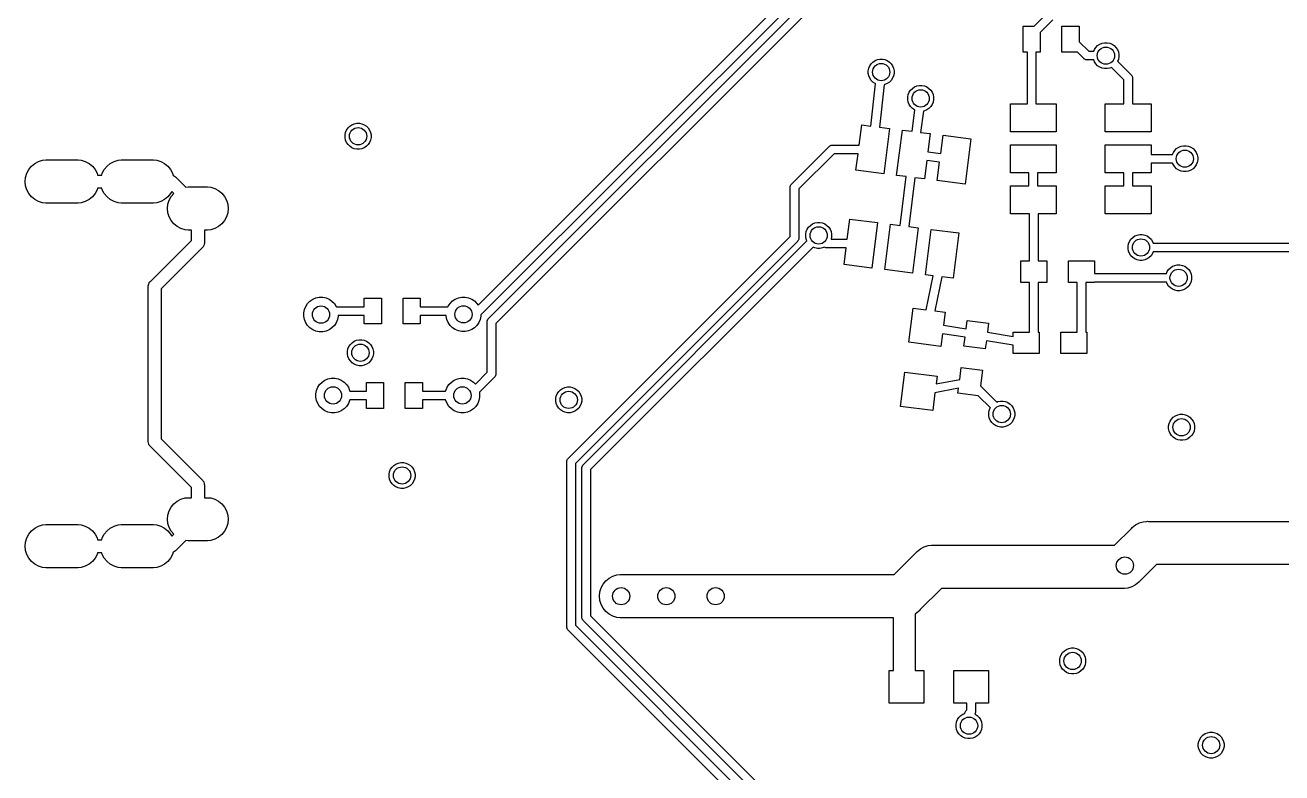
# Model space of a CAD drawing. Extents: x 71 to 174, y -171 to -82.
# Drawn here: x 76.45 to 105.57, y -136.5 to -119.17 of the extents above; entities that cross this region are included whole.
import ezdxf

# ---------------------------------------------------------------- set-up
doc = ezdxf.new("R2010")
doc.units = 0
doc.header["$MEASUREMENT"] = 0
doc.layers.add('BLACK', color=7, linetype='CONTINUOUS')

msp = doc.modelspace()

# ---------------------------------------------------------------- linework, layer by layer
at = {"layer": 'BLACK', "linetype": 'CONTINUOUS'}
for p, q in [((86.9507, -125.664), (108.46, -104.155)), ((108.575, -104.323), (87.0101, -125.888)), ((87.1929, -125.971), (108.658, -104.505)), ((108.774, -104.673), (87.3601, -126.086)), ((99.8331, -119.199), (100.15, -118.882)), ((100.266, -119.049), (99.9745, -119.341)), ((99.5745, -119.799), (99.5745, -119.199)), ((99.5745, -119.199), (99.8331, -119.199)), ((99.9745, -119.341), (99.9745, -119.799)), ((100.474, -119.799), (100.474, -119.199)), ((100.474, -119.199), (100.874, -119.199)), ((100.874, -119.199), (100.874, -119.558)), ((100.874, -119.558), (101.097, -119.78)), ((101.261, -119.689), (101.303, -119.647)), ((101.303, -119.647), (101.352, -119.614)), ((101.352, -119.614), (101.407, -119.592)), ((101.407, -119.592), (101.465, -119.58)), ((101.465, -119.58), (101.524, -119.58)), ((101.524, -119.58), (101.582, -119.592)), ((101.582, -119.592), (101.637, -119.614)), ((101.637, -119.614), (101.686, -119.647)), ((101.686, -119.647), (101.728, -119.689)), ((96.2, -119.973), (96.2579, -119.961)), ((96.2579, -119.961), (96.317, -119.961)), ((96.317, -119.961), (96.375, -119.973)), ((99.6745, -119.799), (99.5745, -119.799)), ((99.6745, -120.993), (99.6745, -119.799)), ((99.9745, -119.799), (99.8745, -119.799)), ((99.8745, -119.799), (99.8745, -120.993)), ((100.833, -119.799), (100.474, -119.799)), ((100.981, -119.948), (100.833, -119.799)), ((100.984, -119.951), (100.981, -119.948)), ((101, -119.964), (100.984, -119.951)), ((101.097, -119.78), (101.211, -119.78)), ((101.211, -119.78), (101.229, -119.738)), ((101.229, -119.738), (101.261, -119.689)), ((101.728, -119.689), (101.76, -119.738)), ((101.76, -119.738), (101.783, -119.793)), ((101.783, -119.793), (101.794, -119.851)), ((101.794, -119.91), (101.783, -119.968)), ((101.794, -119.851), (101.794, -119.91)), ((95.9875, -120.232), (95.999, -120.174)), ((95.9875, -120.291), (95.9875, -120.232)), ((95.999, -120.174), (96.0216, -120.119)), ((96.0216, -120.119), (96.0545, -120.07)), ((96.0545, -120.07), (96.0962, -120.028)), ((96.0962, -120.028), (96.1454, -119.995)), ((96.1454, -119.995), (96.2, -119.973)), ((96.375, -119.973), (96.4296, -119.995)), ((96.4296, -119.995), (96.4787, -120.028)), ((96.4787, -120.028), (96.5205, -120.07)), ((96.5205, -120.07), (96.5533, -120.119)), ((96.5533, -120.119), (96.576, -120.174)), ((96.576, -120.174), (96.5875, -120.232)), ((96.5875, -120.232), (96.5875, -120.291)), ((101.017, -119.973), (101, -119.964)), ((101.027, -119.976), (101.017, -119.973)), ((101.036, -119.979), (101.027, -119.976)), ((101.04, -119.979), (101.036, -119.979)), ((101.051, -119.98), (101.04, -119.979)), ((101.055, -119.981), (101.051, -119.98)), ((101.051, -119.98), (101.051, -119.98)), ((101.06, -119.98), (101.055, -119.981)), ((101.211, -119.98), (101.06, -119.98)), ((101.229, -120.022), (101.211, -119.98)), ((101.261, -120.072), (101.229, -120.022)), ((101.303, -120.113), (101.261, -120.072)), ((101.352, -120.146), (101.303, -120.113)), ((101.407, -120.169), (101.352, -120.146)), ((101.465, -120.18), (101.407, -120.169)), ((101.524, -120.18), (101.465, -120.18)), ((101.582, -120.169), (101.524, -120.18)), ((101.624, -120.151), (101.582, -120.169)), ((101.91, -120.438), (101.624, -120.151)), ((101.783, -119.968), (101.766, -120.01)), ((101.766, -120.01), (102.078, -120.322)), ((95.999, -120.349), (95.9875, -120.291)), ((96.0216, -120.403), (95.999, -120.349)), ((96.0545, -120.453), (96.0216, -120.403)), ((96.0506, -121.512), (96.1574, -120.532)), ((96.0962, -120.494), (96.0545, -120.453)), ((96.1454, -120.527), (96.0962, -120.494)), ((96.1574, -120.532), (96.1454, -120.527)), ((96.4296, -120.527), (96.375, -120.55)), ((96.4787, -120.494), (96.4296, -120.527)), ((96.5205, -120.453), (96.4787, -120.494)), ((96.5533, -120.403), (96.5205, -120.453)), ((96.576, -120.349), (96.5533, -120.403)), ((96.5875, -120.291), (96.576, -120.349)), ((101.91, -120.993), (101.91, -120.438)), ((102.078, -120.322), (102.081, -120.325)), ((102.081, -120.325), (102.094, -120.34)), ((102.094, -120.34), (102.103, -120.358)), ((102.103, -120.358), (102.105, -120.363)), ((102.105, -120.363), (102.109, -120.376)), ((102.109, -120.376), (102.109, -120.376)), ((102.109, -120.376), (102.11, -120.391)), ((102.11, -120.391), (102.11, -120.391)), ((102.11, -120.391), (102.111, -120.396)), ((102.111, -120.396), (102.11, -120.401)), ((102.11, -120.401), (102.11, -120.993)), ((96.3562, -120.553), (96.249, -121.537)), ((96.375, -120.55), (96.3562, -120.553)), ((96.9019, -120.841), (96.9134, -120.783)), ((96.9134, -120.783), (96.936, -120.729)), ((96.936, -120.729), (96.9689, -120.68)), ((96.9689, -120.68), (97.0106, -120.638)), ((97.0106, -120.638), (97.0598, -120.605)), ((97.0598, -120.605), (97.1144, -120.582)), ((97.1144, -120.582), (97.1723, -120.571)), ((97.1723, -120.571), (97.2314, -120.571)), ((97.2314, -120.571), (97.2894, -120.582)), ((97.2894, -120.582), (97.344, -120.605)), ((97.344, -120.605), (97.3931, -120.638)), ((97.3931, -120.638), (97.4349, -120.68)), ((97.4349, -120.68), (97.4677, -120.729)), ((97.4677, -120.729), (97.4904, -120.783)), ((97.4904, -120.783), (97.5019, -120.841)), ((96.9019, -120.9), (96.9019, -120.841)), ((96.9134, -120.958), (96.9019, -120.9)), ((96.936, -121.013), (96.9134, -120.958)), ((96.9689, -121.062), (96.936, -121.013)), ((97.0106, -121.104), (96.9689, -121.062)), ((97.0598, -121.137), (97.0106, -121.104)), ((97.3931, -121.104), (97.344, -121.137)), ((97.4349, -121.062), (97.3931, -121.104)), ((97.4677, -121.013), (97.4349, -121.062)), ((97.4904, -120.958), (97.4677, -121.013)), ((97.5019, -120.9), (97.4904, -120.958)), ((97.5019, -120.841), (97.5019, -120.9)), ((99.2803, -121.643), (99.2803, -120.993)), ((99.2803, -120.993), (99.6745, -120.993)), ((99.8745, -120.993), (100.34, -120.993)), ((100.34, -120.993), (100.34, -121.643)), ((101.48, -121.643), (101.48, -120.993)), ((101.48, -120.993), (101.91, -120.993)), ((102.11, -120.993), (102.54, -120.993)), ((102.54, -120.993), (102.54, -121.643)), ((97.0032, -121.632), (97.0665, -121.14)), ((97.0665, -121.14), (97.0598, -121.137)), ((97.265, -121.164), (97.2016, -121.658)), ((97.2894, -121.159), (97.265, -121.164)), ((97.344, -121.137), (97.2894, -121.159)), ((83.8681, -121.718), (83.8796, -121.66)), ((83.8796, -121.66), (83.9022, -121.605)), ((83.9022, -121.605), (83.9351, -121.556)), ((83.9351, -121.556), (83.9768, -121.514)), ((83.9768, -121.514), (84.026, -121.481)), ((84.026, -121.481), (84.0806, -121.459)), ((84.0806, -121.459), (84.1385, -121.447)), ((84.1385, -121.447), (84.1976, -121.447)), ((84.1976, -121.447), (84.2556, -121.459)), ((84.2556, -121.459), (84.3102, -121.481)), ((84.3102, -121.481), (84.3593, -121.514)), ((84.3593, -121.514), (84.4011, -121.556)), ((84.4011, -121.556), (84.4339, -121.605)), ((84.4339, -121.605), (84.4566, -121.66)), ((84.4566, -121.66), (84.4681, -121.718)), ((95.7774, -121.952), (95.8363, -121.485)), ((95.8363, -121.485), (96.0506, -121.512)), ((96.249, -121.537), (96.4812, -121.567)), ((96.4812, -121.567), (96.3484, -122.618)), ((96.646, -122.656), (96.7789, -121.604)), ((96.7789, -121.604), (97.0032, -121.632)), ((97.2016, -121.658), (97.4237, -121.686)), ((97.4237, -121.686), (97.3698, -122.112)), ((100.34, -121.643), (99.2803, -121.643)), ((102.54, -121.643), (101.48, -121.643)), ((83.8681, -121.777), (83.8681, -121.718)), ((83.8796, -121.835), (83.8681, -121.777)), ((83.9022, -121.889), (83.8796, -121.835)), ((83.9351, -121.939), (83.9022, -121.889)), ((83.9768, -121.98), (83.9351, -121.939)), ((84.026, -122.013), (83.9768, -121.98)), ((84.3593, -121.98), (84.3102, -122.013)), ((84.4011, -121.939), (84.3593, -121.98)), ((84.4339, -121.889), (84.4011, -121.939)), ((84.4566, -121.835), (84.4339, -121.889)), ((84.4681, -121.777), (84.4566, -121.835)), ((84.4681, -121.718), (84.4681, -121.777)), ((94.2136, -122.854), (95.0834, -121.984)), ((95.0834, -121.984), (95.0865, -121.981)), ((95.0865, -121.981), (95.1017, -121.968)), ((95.1017, -121.968), (95.1191, -121.959)), ((95.1191, -121.959), (95.1242, -121.957)), ((95.1242, -121.957), (95.138, -121.953)), ((95.138, -121.953), (95.1576, -121.951)), ((95.1576, -121.951), (95.1625, -121.952)), ((95.1625, -121.952), (95.7774, -121.952)), ((97.6675, -122.15), (97.7214, -121.723)), ((97.7214, -121.723), (98.3662, -121.805)), ((98.3662, -121.805), (98.2334, -122.856)), ((99.2803, -122.593), (99.2803, -121.943)), ((99.2803, -121.943), (100.34, -121.943)), ((100.34, -121.943), (100.34, -122.593)), ((101.48, -122.593), (101.48, -121.943)), ((101.48, -121.943), (102.54, -121.943)), ((102.54, -121.943), (102.54, -122.168)), ((103.181, -122.002), (103.236, -121.979)), ((103.236, -121.979), (103.294, -121.968)), ((103.294, -121.968), (103.353, -121.968)), ((103.353, -121.968), (103.411, -121.979)), ((103.411, -121.979), (103.465, -122.002)), ((84.0806, -122.036), (84.026, -122.013)), ((84.1385, -122.047), (84.0806, -122.036)), ((84.1976, -122.047), (84.1385, -122.047)), ((84.2556, -122.036), (84.1976, -122.047)), ((84.3102, -122.013), (84.2556, -122.036)), ((95.199, -122.152), (94.3809, -122.97)), ((95.7521, -122.152), (95.199, -122.152)), ((95.7035, -122.537), (95.7521, -122.152)), ((97.3698, -122.112), (97.6675, -122.15)), ((102.54, -122.168), (103.04, -122.168)), ((103.04, -122.168), (103.057, -122.126)), ((103.057, -122.126), (103.09, -122.077)), ((103.09, -122.077), (103.132, -122.035)), ((103.132, -122.035), (103.181, -122.002)), ((103.465, -122.002), (103.515, -122.035)), ((103.515, -122.035), (103.556, -122.077)), ((103.556, -122.077), (103.589, -122.126)), ((103.589, -122.126), (103.612, -122.18)), ((103.612, -122.18), (103.623, -122.238)), ((103.623, -122.238), (103.623, -122.297)), ((76.4921, -122.605), (76.5385, -122.519)), ((76.5385, -122.519), (76.601, -122.442)), ((76.601, -122.442), (76.6771, -122.38)), ((76.6771, -122.38), (76.764, -122.334)), ((76.764, -122.334), (76.8582, -122.305)), ((76.8582, -122.305), (76.9317, -122.298)), ((76.9317, -122.298), (77.6808, -122.298)), ((77.6808, -122.298), (77.7543, -122.305)), ((77.7543, -122.305), (77.8485, -122.334)), ((77.8485, -122.334), (77.9354, -122.38)), ((77.9354, -122.38), (78.0115, -122.442)), ((78.0115, -122.442), (78.074, -122.519)), ((78.074, -122.519), (78.1204, -122.605)), ((78.2421, -122.605), (78.2885, -122.519)), ((78.2885, -122.519), (78.351, -122.442)), ((78.351, -122.442), (78.4271, -122.38)), ((78.4271, -122.38), (78.514, -122.334)), ((78.514, -122.334), (78.6082, -122.305)), ((78.6082, -122.305), (78.6817, -122.298)), ((78.6817, -122.298), (79.4308, -122.298)), ((79.4308, -122.298), (79.5043, -122.305)), ((79.5043, -122.305), (79.5985, -122.334)), ((79.5985, -122.334), (79.6854, -122.38)), ((79.6854, -122.38), (79.7615, -122.442)), ((79.7615, -122.442), (79.824, -122.519)), ((79.824, -122.519), (79.8704, -122.605)), ((96.3484, -122.618), (95.7035, -122.537)), ((97.3448, -122.311), (97.2909, -122.737)), ((97.6424, -122.348), (97.3448, -122.311)), ((97.5885, -122.775), (97.6424, -122.348)), ((103.04, -122.368), (102.54, -122.368)), ((102.54, -122.368), (102.54, -122.593)), ((103.057, -122.41), (103.04, -122.368)), ((103.09, -122.459), (103.057, -122.41)), ((103.132, -122.501), (103.09, -122.459)), ((103.181, -122.534), (103.132, -122.501)), ((103.236, -122.556), (103.181, -122.534)), ((103.294, -122.568), (103.236, -122.556)), ((103.353, -122.568), (103.294, -122.568)), ((103.411, -122.556), (103.353, -122.568)), ((103.465, -122.534), (103.411, -122.556)), ((103.515, -122.501), (103.465, -122.534)), ((103.556, -122.459), (103.515, -122.501)), ((103.589, -122.41), (103.556, -122.459)), ((103.612, -122.355), (103.589, -122.41)), ((103.623, -122.297), (103.612, -122.355)), ((76.4538, -122.798), (76.4635, -122.7)), ((76.4635, -122.896), (76.4538, -122.798)), ((76.4635, -122.7), (76.4921, -122.605)), ((78.1204, -122.605), (78.1332, -122.648)), ((78.1332, -122.648), (78.2293, -122.648)), ((78.2293, -122.648), (78.2421, -122.605)), ((79.8704, -122.605), (79.8863, -122.658)), ((79.8863, -122.658), (79.8889, -122.659)), ((79.8889, -122.659), (79.915, -122.672)), ((79.915, -122.672), (79.9378, -122.691)), ((79.9378, -122.691), (79.9425, -122.697)), ((79.9425, -122.697), (80.1741, -122.928)), ((94.1881, -122.89), (94.1973, -122.872)), ((94.1973, -122.872), (94.2067, -122.861)), ((94.2067, -122.861), (94.2098, -122.857)), ((94.2098, -122.857), (94.2136, -122.854)), ((96.8692, -122.684), (96.646, -122.656)), ((96.7263, -123.815), (96.8692, -122.684)), ((97.0677, -122.709), (96.9248, -123.84)), ((97.2909, -122.737), (97.0677, -122.709)), ((98.2334, -122.856), (97.5885, -122.775)), ((99.7103, -122.593), (99.2803, -122.593)), ((99.7103, -122.893), (99.7103, -122.593)), ((100.34, -122.593), (99.9103, -122.593)), ((99.9103, -122.593), (99.9103, -122.893)), ((101.91, -122.593), (101.48, -122.593)), ((101.91, -122.893), (101.91, -122.593)), ((102.54, -122.593), (102.11, -122.593)), ((102.11, -122.593), (102.11, -122.893)), ((76.4921, -122.99), (76.4635, -122.896)), ((76.5385, -123.077), (76.4921, -122.99)), ((76.601, -123.153), (76.5385, -123.077)), ((76.6771, -123.216), (76.601, -123.153)), ((78.0115, -123.153), (77.9354, -123.216)), ((78.074, -123.077), (78.0115, -123.153)), ((78.1204, -122.99), (78.074, -123.077)), ((78.1332, -122.948), (78.1204, -122.99)), ((78.2293, -122.948), (78.1332, -122.948)), ((78.2421, -122.99), (78.2293, -122.948)), ((78.2885, -123.077), (78.2421, -122.99)), ((78.351, -123.153), (78.2885, -123.077)), ((78.4271, -123.216), (78.351, -123.153)), ((79.7615, -123.153), (79.6854, -123.216)), ((79.824, -123.077), (79.7615, -123.153)), ((79.7921, -123.23), (79.8385, -123.144)), ((79.8499, -123.029), (79.824, -123.077)), ((79.8385, -123.144), (79.8955, -123.074)), ((79.8955, -123.074), (79.8499, -123.029)), ((80.1741, -122.928), (80.2317, -122.923)), ((80.2317, -122.923), (80.6808, -122.923)), ((80.6808, -122.923), (80.7543, -122.93)), ((80.7543, -122.93), (80.8485, -122.959)), ((80.8485, -122.959), (80.9354, -123.005)), ((80.9354, -123.005), (81.0115, -123.067)), ((81.0115, -123.067), (81.074, -123.144)), ((81.074, -123.144), (81.1204, -123.23)), ((94.1804, -122.928), (94.1823, -122.909)), ((94.1809, -122.933), (94.1804, -122.928)), ((94.1809, -124.068), (94.1809, -122.933)), ((94.1823, -122.909), (94.1881, -122.89)), ((94.3809, -122.97), (94.3809, -124.105)), ((99.2803, -123.543), (99.2803, -122.893)), ((99.2803, -122.893), (99.7103, -122.893)), ((99.9103, -122.893), (100.34, -122.893)), ((100.34, -122.893), (100.34, -123.543)), ((101.48, -123.543), (101.48, -122.893)), ((101.48, -122.893), (101.91, -122.893)), ((102.11, -122.893), (102.54, -122.893)), ((102.54, -122.893), (102.54, -123.543)), ((76.764, -123.262), (76.6771, -123.216)), ((76.8582, -123.291), (76.764, -123.262)), ((76.9317, -123.298), (76.8582, -123.291)), ((77.6808, -123.298), (76.9317, -123.298)), ((77.7543, -123.291), (77.6808, -123.298)), ((77.8485, -123.262), (77.7543, -123.291)), ((77.9354, -123.216), (77.8485, -123.262)), ((78.514, -123.262), (78.4271, -123.216)), ((78.6082, -123.291), (78.514, -123.262)), ((78.6817, -123.298), (78.6082, -123.291)), ((79.4308, -123.298), (78.6817, -123.298)), ((79.5043, -123.291), (79.4308, -123.298)), ((79.5985, -123.262), (79.5043, -123.291)), ((79.6854, -123.216), (79.5985, -123.262)), ((79.7538, -123.423), (79.7635, -123.325)), ((79.7635, -123.521), (79.7538, -123.423)), ((79.7635, -123.325), (79.7921, -123.23)), ((81.1204, -123.23), (81.149, -123.325)), ((81.149, -123.325), (81.1587, -123.423)), ((81.1587, -123.423), (81.149, -123.521)), ((79.7921, -123.615), (79.7635, -123.521)), ((79.8385, -123.702), (79.7921, -123.615)), ((79.901, -123.778), (79.8385, -123.702)), ((81.074, -123.702), (81.0115, -123.778)), ((81.1204, -123.615), (81.074, -123.702)), ((81.149, -123.521), (81.1204, -123.615)), ((94.7522, -123.757), (94.8101, -123.746)), ((94.8101, -123.746), (94.8692, -123.746)), ((94.8692, -123.746), (94.9272, -123.757)), ((95.5017, -124.134), (95.5606, -123.668)), ((95.5606, -123.668), (96.2055, -123.749)), ((99.7269, -123.543), (99.2803, -123.543)), ((99.7269, -124.634), (99.7269, -123.543)), ((100.34, -123.543), (99.9269, -123.543)), ((99.9269, -123.543), (99.9269, -124.634)), ((102.54, -123.543), (101.48, -123.543)), ((79.9771, -123.841), (79.901, -123.778)), ((80.064, -123.887), (79.9771, -123.841)), ((80.1582, -123.916), (80.064, -123.887)), ((80.2317, -123.923), (80.1582, -123.916)), ((80.3062, -123.923), (80.2317, -123.923)), ((80.3062, -124.161), (80.3062, -123.923)), ((80.6808, -123.923), (80.6062, -123.923)), ((80.6062, -123.923), (80.6062, -124.215)), ((80.7543, -123.916), (80.6808, -123.923)), ((80.8485, -123.887), (80.7543, -123.916)), ((80.9354, -123.841), (80.8485, -123.887)), ((81.0115, -123.778), (80.9354, -123.841)), ((94.5397, -124.016), (94.5512, -123.958)), ((94.5397, -124.075), (94.5397, -124.016)), ((94.5512, -123.958), (94.5738, -123.904)), ((94.5738, -123.904), (94.6067, -123.855)), ((94.6067, -123.855), (94.6484, -123.813)), ((94.6484, -123.813), (94.6976, -123.78)), ((94.6976, -123.78), (94.7522, -123.757)), ((94.9272, -123.757), (94.9818, -123.78)), ((94.9818, -123.78), (95.0309, -123.813)), ((95.0309, -123.813), (95.0727, -123.855)), ((95.0727, -123.855), (95.1055, -123.904)), ((95.1055, -123.904), (95.1282, -123.958)), ((95.1282, -123.958), (95.1397, -124.016)), ((95.1397, -124.016), (95.1397, -124.075)), ((96.2055, -123.749), (96.0726, -124.801)), ((96.3703, -124.838), (96.5031, -123.787)), ((96.5031, -123.787), (96.7263, -123.815)), ((96.9248, -123.84), (97.148, -123.868)), ((97.148, -123.868), (97.0151, -124.92)), ((97.3128, -124.957), (97.4456, -123.906)), ((97.4456, -123.906), (98.0905, -123.987)), ((98.0905, -123.987), (97.9577, -125.039)), ((102.165, -124.059), (102.22, -124.037)), ((102.22, -124.037), (102.278, -124.025)), ((102.278, -124.025), (102.337, -124.025)), ((102.337, -124.025), (102.395, -124.037)), ((102.395, -124.037), (102.449, -124.059)), ((79.3554, -125.111), (80.3062, -124.161)), ((80.5628, -124.329), (80.5571, -124.334)), ((80.5773, -124.312), (80.5628, -124.329)), ((80.5816, -124.307), (80.5773, -124.312)), ((80.5955, -124.28), (80.5816, -124.307)), ((80.596, -124.279), (80.5955, -124.28)), ((80.6041, -124.252), (80.596, -124.279)), ((80.6062, -124.23), (80.6041, -124.252)), ((80.6062, -124.215), (80.607, -124.223)), ((80.607, -124.223), (80.6062, -124.23)), ((80.6062, -124.23), (80.6062, -124.23)), ((89.0376, -129.212), (94.1809, -124.068)), ((94.3481, -124.184), (89.2049, -129.327)), ((89.3876, -129.357), (94.5687, -124.175)), ((94.7101, -124.317), (89.5549, -129.472)), ((94.3519, -124.181), (94.3481, -124.184)), ((94.3644, -124.166), (94.3519, -124.181)), ((94.3737, -124.148), (94.3644, -124.166)), ((94.3794, -124.129), (94.3737, -124.148)), ((94.3807, -124.116), (94.3794, -124.129)), ((94.3814, -124.11), (94.3807, -124.116)), ((94.3809, -124.105), (94.3814, -124.11)), ((94.5512, -124.133), (94.5397, -124.075)), ((94.5687, -124.175), (94.5512, -124.133)), ((94.7522, -124.334), (94.7101, -124.317)), ((94.9705, -124.316), (94.9272, -124.334)), ((94.9722, -124.318), (94.9705, -124.316)), ((94.9779, -124.321), (94.9722, -124.318)), ((94.9896, -124.327), (94.9779, -124.321)), ((95.0085, -124.333), (94.9896, -124.327)), ((95.1282, -124.133), (95.1278, -124.134)), ((95.1278, -124.134), (95.5017, -124.134)), ((95.1397, -124.075), (95.1282, -124.133)), ((102.007, -124.296), (102.019, -124.238)), ((102.007, -124.355), (102.007, -124.296)), ((102.019, -124.238), (102.041, -124.183)), ((102.041, -124.183), (102.074, -124.134)), ((102.074, -124.134), (102.116, -124.092)), ((102.116, -124.092), (102.165, -124.059)), ((102.449, -124.059), (102.499, -124.092)), ((102.499, -124.092), (102.54, -124.134)), ((102.54, -124.134), (102.573, -124.183)), ((102.573, -124.183), (102.591, -124.225)), ((102.591, -124.225), (115.702, -124.225)), ((80.5571, -124.334), (79.6062, -125.285)), ((94.8101, -124.346), (94.7522, -124.334)), ((94.8692, -124.346), (94.8101, -124.346)), ((94.9272, -124.334), (94.8692, -124.346)), ((95.0097, -124.333), (95.0085, -124.333)), ((95.0232, -124.334), (95.0097, -124.333)), ((95.0281, -124.335), (95.0232, -124.334)), ((95.0232, -124.334), (95.0232, -124.334)), ((95.033, -124.334), (95.0281, -124.335)), ((95.4764, -124.334), (95.033, -124.334)), ((95.4278, -124.719), (95.4764, -124.334)), ((102.019, -124.413), (102.007, -124.355)), ((102.041, -124.467), (102.019, -124.413)), ((102.074, -124.517), (102.041, -124.467)), ((102.116, -124.558), (102.074, -124.517)), ((102.165, -124.591), (102.116, -124.558)), ((102.22, -124.614), (102.165, -124.591)), ((102.278, -124.625), (102.22, -124.614)), ((102.395, -124.614), (102.337, -124.625)), ((102.449, -124.591), (102.395, -124.614)), ((102.499, -124.558), (102.449, -124.591)), ((102.54, -124.517), (102.499, -124.558)), ((102.573, -124.467), (102.54, -124.517)), ((102.591, -124.425), (102.573, -124.467)), ((115.739, -124.425), (102.591, -124.425)), ((96.0726, -124.801), (95.4278, -124.719)), ((97.0151, -124.92), (96.3703, -124.838)), ((99.5269, -125.134), (99.5269, -124.634)), ((99.5269, -124.634), (99.7269, -124.634)), ((99.9269, -124.634), (100.127, -124.634)), ((100.127, -124.634), (100.127, -125.134)), ((100.627, -125.134), (100.627, -124.634)), ((100.627, -124.634), (101.227, -124.634)), ((101.227, -124.634), (101.227, -124.928)), ((102.337, -124.625), (102.278, -124.625)), ((102.895, -124.928), (102.913, -124.885)), ((102.913, -124.885), (102.946, -124.836)), ((102.946, -124.836), (102.987, -124.795)), ((102.987, -124.795), (103.036, -124.762)), ((103.036, -124.762), (103.091, -124.739)), ((103.091, -124.739), (103.149, -124.728)), ((103.149, -124.728), (103.208, -124.728)), ((103.208, -124.728), (103.266, -124.739)), ((103.266, -124.739), (103.321, -124.762)), ((103.321, -124.762), (103.37, -124.795)), ((103.37, -124.795), (103.412, -124.836)), ((103.412, -124.836), (103.444, -124.885)), ((103.444, -124.885), (103.467, -124.94)), ((79.3062, -125.215), (79.3084, -125.193)), ((79.3084, -125.193), (79.317, -125.165)), ((79.317, -125.165), (79.3241, -125.152)), ((79.3241, -125.152), (79.3309, -125.139)), ((79.3309, -125.139), (79.345, -125.122)), ((79.345, -125.122), (79.3497, -125.116)), ((79.3497, -125.116), (79.3554, -125.111)), ((97.4934, -124.98), (97.3128, -124.957)), ((97.3292, -125.767), (97.4934, -124.98)), ((97.6925, -125.005), (97.5283, -125.792)), ((97.9577, -125.039), (97.6925, -125.005)), ((99.7269, -125.134), (99.5269, -125.134)), ((99.7269, -126.285), (99.7269, -125.134)), ((100.127, -125.134), (99.9269, -125.134)), ((99.9269, -125.134), (99.9269, -126.285)), ((100.827, -125.134), (100.627, -125.134)), ((100.827, -126.285), (100.827, -125.134)), ((101.227, -125.134), (101.027, -125.134)), ((101.027, -125.134), (101.027, -126.285)), ((101.227, -124.928), (102.895, -124.928)), ((102.895, -125.128), (101.227, -125.128)), ((101.227, -125.128), (101.227, -125.134)), ((102.913, -125.17), (102.895, -125.128)), ((102.946, -125.219), (102.913, -125.17)), ((103.444, -125.17), (103.412, -125.219)), ((103.467, -125.115), (103.444, -125.17)), ((103.467, -124.94), (103.479, -124.998)), ((103.479, -125.057), (103.467, -125.115)), ((103.479, -124.998), (103.479, -125.057)), ((79.3055, -125.223), (79.3062, -125.215)), ((79.3062, -125.23), (79.3055, -125.223)), ((79.3062, -128.815), (79.3062, -125.23)), ((79.6062, -125.285), (79.6062, -128.761)), ((83.1186, -125.525), (83.1914, -125.495)), ((83.1914, -125.495), (83.2687, -125.48)), ((83.2687, -125.48), (83.3475, -125.48)), ((83.3475, -125.48), (83.4248, -125.495)), ((83.4248, -125.495), (83.4976, -125.525)), ((86.4206, -125.52), (86.4934, -125.49)), ((86.4934, -125.49), (86.5707, -125.475)), ((86.5707, -125.475), (86.6495, -125.475)), ((86.6495, -125.475), (86.7268, -125.49)), ((86.7268, -125.49), (86.7996, -125.52)), ((102.987, -125.261), (102.946, -125.219)), ((103.036, -125.293), (102.987, -125.261)), ((103.091, -125.316), (103.036, -125.293)), ((103.149, -125.328), (103.091, -125.316)), ((103.208, -125.328), (103.149, -125.328)), ((103.266, -125.316), (103.208, -125.328)), ((103.321, -125.293), (103.266, -125.316)), ((103.37, -125.261), (103.321, -125.293)), ((103.412, -125.219), (103.37, -125.261)), ((82.9081, -125.84), (82.9235, -125.763)), ((82.9235, -125.763), (82.9536, -125.69)), ((82.9536, -125.69), (82.9974, -125.625)), ((82.9974, -125.625), (83.0531, -125.569)), ((83.0531, -125.569), (83.1186, -125.525)), ((83.4976, -125.525), (83.5631, -125.569)), ((83.5631, -125.569), (83.6188, -125.625)), ((83.6188, -125.625), (83.6626, -125.69)), ((83.6626, -125.69), (83.6659, -125.698)), ((83.6659, -125.698), (84.3091, -125.698)), ((84.3091, -125.698), (84.3091, -125.498)), ((84.3091, -125.498), (84.7091, -125.498)), ((84.7091, -125.498), (84.7091, -126.098)), ((85.2091, -126.098), (85.2091, -125.498)), ((85.2091, -125.498), (85.6091, -125.498)), ((85.6091, -125.498), (85.6091, -125.698)), ((85.6091, -125.698), (86.2501, -125.698)), ((86.2501, -125.698), (86.2556, -125.685)), ((86.2556, -125.685), (86.2994, -125.62)), ((86.2994, -125.62), (86.3551, -125.564)), ((86.3551, -125.564), (86.4206, -125.52)), ((86.7996, -125.52), (86.8651, -125.564)), ((86.8651, -125.564), (86.9208, -125.62)), ((86.9208, -125.62), (86.9507, -125.664)), ((96.9245, -126.522), (97.0248, -125.728)), ((97.0248, -125.728), (97.3292, -125.767)), ((82.9081, -125.919), (82.9081, -125.84)), ((82.9235, -125.996), (82.9081, -125.919)), ((82.9536, -126.069), (82.9235, -125.996)), ((82.9974, -126.135), (82.9536, -126.069)), ((83.6626, -126.069), (83.6188, -126.135)), ((83.6927, -125.996), (83.6626, -126.069)), ((83.7081, -125.919), (83.6927, -125.996)), ((84.3091, -125.898), (83.7081, -125.898)), ((83.7081, -125.898), (83.7081, -125.919)), ((84.3091, -126.098), (84.3091, -125.898)), ((86.2101, -125.898), (85.6091, -125.898)), ((85.6091, -125.898), (85.6091, -126.098)), ((86.2101, -125.914), (86.2101, -125.898)), ((86.2255, -125.991), (86.2101, -125.914)), ((86.2556, -126.064), (86.2255, -125.991)), ((86.2994, -126.13), (86.2556, -126.064)), ((86.9646, -126.064), (86.9208, -126.13)), ((86.9947, -125.991), (86.9646, -126.064)), ((87.0101, -125.914), (86.9947, -125.991)), ((87.0101, -125.888), (87.0101, -125.914)), ((87.1596, -126.045), (87.1601, -126.04)), ((87.1601, -126.05), (87.1596, -126.045)), ((87.1601, -126.04), (87.1615, -126.025)), ((87.1601, -126.04), (87.1601, -126.04)), ((87.1601, -127.215), (87.1601, -126.05)), ((87.1615, -126.025), (87.1622, -126.023)), ((87.1622, -126.023), (87.1637, -126.018)), ((87.1637, -126.018), (87.1673, -126.007)), ((87.1673, -126.007), (87.1765, -125.989)), ((87.1765, -125.989), (87.189, -125.974)), ((87.189, -125.974), (87.1929, -125.971)), ((97.5283, -125.792), (97.7689, -125.822)), ((97.7689, -125.822), (97.7301, -126.129)), ((98.2553, -126.208), (98.2796, -126.016)), ((98.2796, -126.016), (98.7756, -126.079)), ((83.0531, -126.19), (82.9974, -126.135)), ((83.1186, -126.234), (83.0531, -126.19)), ((83.1914, -126.264), (83.1186, -126.234)), ((83.2687, -126.28), (83.1914, -126.264)), ((83.3475, -126.28), (83.2687, -126.28)), ((83.4248, -126.264), (83.3475, -126.28)), ((83.4976, -126.234), (83.4248, -126.264)), ((83.5631, -126.19), (83.4976, -126.234)), ((83.6188, -126.135), (83.5631, -126.19)), ((84.7091, -126.098), (84.3091, -126.098)), ((85.6091, -126.098), (85.2091, -126.098)), ((86.3551, -126.185), (86.2994, -126.13)), ((86.4206, -126.229), (86.3551, -126.185)), ((86.4934, -126.259), (86.4206, -126.229)), ((86.5707, -126.275), (86.4934, -126.259)), ((86.6495, -126.275), (86.5707, -126.275)), ((86.7268, -126.259), (86.6495, -126.275)), ((86.7996, -126.229), (86.7268, -126.259)), ((86.8651, -126.185), (86.7996, -126.229)), ((86.9208, -126.13), (86.8651, -126.185)), ((87.3601, -126.086), (87.3601, -127.252)), ((97.705, -126.327), (97.6686, -126.616)), ((98.2302, -126.407), (97.705, -126.327)), ((97.7301, -126.129), (98.2553, -126.208)), ((98.7756, -126.079), (98.7494, -126.286)), ((98.7494, -126.286), (99.3491, -126.385)), ((99.3491, -126.385), (99.3491, -126.285)), ((99.3491, -126.285), (99.7269, -126.285)), ((99.9269, -126.285), (99.9491, -126.285)), ((99.9491, -126.285), (99.9491, -126.785)), ((100.449, -126.785), (100.449, -126.285)), ((100.449, -126.285), (100.827, -126.285)), ((101.027, -126.285), (101.049, -126.285)), ((101.049, -126.285), (101.049, -126.785)), ((83.934, -126.676), (83.9566, -126.622)), ((83.9566, -126.622), (83.9895, -126.572)), ((83.9895, -126.572), (84.0312, -126.531)), ((84.0312, -126.531), (84.0804, -126.498)), ((84.0804, -126.498), (84.135, -126.475)), ((84.135, -126.475), (84.1929, -126.464)), ((84.1929, -126.464), (84.252, -126.464)), ((84.252, -126.464), (84.31, -126.475)), ((84.31, -126.475), (84.3646, -126.498)), ((84.3646, -126.498), (84.4137, -126.531)), ((84.4137, -126.531), (84.4555, -126.572)), ((84.4555, -126.572), (84.4883, -126.622)), ((84.4883, -126.622), (84.511, -126.676)), ((97.6686, -126.616), (96.9245, -126.522)), ((98.2044, -126.611), (98.2302, -126.407)), ((98.7004, -126.674), (98.2044, -126.611)), ((98.7244, -126.485), (98.7004, -126.674)), ((99.3491, -126.587), (98.7244, -126.485)), ((99.3491, -126.785), (99.3491, -126.587)), ((83.9225, -126.734), (83.934, -126.676)), ((83.9225, -126.793), (83.9225, -126.734)), ((83.934, -126.851), (83.9225, -126.793)), ((83.9566, -126.906), (83.934, -126.851)), ((83.9895, -126.955), (83.9566, -126.906)), ((84.4883, -126.906), (84.4555, -126.955)), ((84.511, -126.851), (84.4883, -126.906)), ((84.511, -126.676), (84.5225, -126.734)), ((84.5225, -126.793), (84.511, -126.851)), ((84.5225, -126.734), (84.5225, -126.793)), ((99.9491, -126.785), (99.3491, -126.785)), ((101.049, -126.785), (100.449, -126.785)), ((84.0312, -126.997), (83.9895, -126.955)), ((84.0804, -127.03), (84.0312, -126.997)), ((84.135, -127.052), (84.0804, -127.03)), ((84.1929, -127.064), (84.135, -127.052)), ((84.252, -127.064), (84.1929, -127.064)), ((84.31, -127.052), (84.252, -127.064)), ((84.3646, -127.03), (84.31, -127.052)), ((84.4137, -126.997), (84.3646, -127.03)), ((84.4555, -126.955), (84.4137, -126.997)), ((86.8857, -127.49), (87.1601, -127.215)), ((96.7365, -128.01), (96.8368, -127.216)), ((96.8368, -127.216), (97.5809, -127.31)), ((98.1072, -127.381), (98.1417, -127.107)), ((98.1417, -127.107), (98.6378, -127.17)), ((98.6378, -127.17), (98.5917, -127.535)), ((83.233, -127.565), (83.2768, -127.499)), ((83.2768, -127.499), (83.3325, -127.444)), ((83.3325, -127.444), (83.398, -127.4)), ((83.398, -127.4), (83.4708, -127.37)), ((83.4708, -127.37), (83.5481, -127.354)), ((83.5481, -127.354), (83.6269, -127.354)), ((83.6269, -127.354), (83.7042, -127.37)), ((83.7042, -127.37), (83.777, -127.4)), ((83.777, -127.4), (83.8425, -127.444)), ((83.8425, -127.444), (83.8982, -127.499)), ((83.8982, -127.499), (83.942, -127.565)), ((84.3599, -127.654), (84.3599, -127.454)), ((84.3599, -127.454), (84.7599, -127.454)), ((84.7599, -127.454), (84.7599, -128.054)), ((85.2599, -128.054), (85.2599, -127.454)), ((85.2599, -127.454), (85.6599, -127.454)), ((85.6599, -127.454), (85.6599, -127.654)), ((86.2302, -127.565), (86.274, -127.499)), ((86.274, -127.499), (86.3297, -127.444)), ((86.3297, -127.444), (86.3952, -127.4)), ((86.3952, -127.4), (86.468, -127.37)), ((86.468, -127.37), (86.5453, -127.354)), ((86.5453, -127.354), (86.6241, -127.354)), ((86.6241, -127.354), (86.7014, -127.37)), ((86.7014, -127.37), (86.7742, -127.4)), ((86.7742, -127.4), (86.8397, -127.444)), ((86.8397, -127.444), (86.8857, -127.49)), ((87.3273, -127.331), (86.9778, -127.68)), ((87.3311, -127.328), (87.3273, -127.331)), ((87.3436, -127.313), (87.3311, -127.328)), ((87.3529, -127.295), (87.3436, -127.313)), ((87.3586, -127.276), (87.3529, -127.295)), ((87.3601, -127.262), (87.3586, -127.276)), ((87.3601, -127.252), (87.3606, -127.257)), ((87.3606, -127.257), (87.3601, -127.262)), ((87.3601, -127.262), (87.3601, -127.262)), ((97.5809, -127.31), (97.559, -127.483)), ((97.559, -127.483), (98.1072, -127.381)), ((83.1875, -127.715), (83.2029, -127.638)), ((83.1875, -127.794), (83.1875, -127.715)), ((83.2029, -127.871), (83.1875, -127.794)), ((83.2029, -127.638), (83.233, -127.565)), ((83.942, -127.565), (83.9721, -127.638)), ((83.9721, -127.638), (83.9754, -127.654)), ((83.9754, -127.654), (84.3599, -127.654)), ((85.6599, -127.654), (86.1967, -127.654)), ((86.1967, -127.654), (86.2001, -127.638)), ((86.2001, -127.638), (86.2302, -127.565)), ((86.9847, -127.794), (86.9693, -127.871)), ((86.9778, -127.68), (86.9847, -127.715)), ((86.9847, -127.715), (86.9847, -127.794)), ((88.7485, -127.826), (88.76, -127.768)), ((88.76, -127.768), (88.7826, -127.714)), ((88.7826, -127.714), (88.8155, -127.665)), ((88.8155, -127.665), (88.8572, -127.623)), ((88.8572, -127.623), (88.9064, -127.59)), ((88.9064, -127.59), (88.961, -127.567)), ((88.961, -127.567), (89.0189, -127.556)), ((89.0189, -127.556), (89.078, -127.556)), ((89.078, -127.556), (89.136, -127.567)), ((89.136, -127.567), (89.1906, -127.59)), ((89.1906, -127.59), (89.2397, -127.623)), ((89.2397, -127.623), (89.2815, -127.665)), ((89.2815, -127.665), (89.3143, -127.714)), ((89.3143, -127.714), (89.337, -127.768)), ((89.337, -127.768), (89.3485, -127.826)), ((97.5327, -127.692), (97.4806, -128.104)), ((98.0809, -127.589), (97.5327, -127.692)), ((98.0665, -127.703), (98.0809, -127.589)), ((98.5364, -127.762), (98.0665, -127.703)), ((98.8167, -128.042), (98.5364, -127.762)), ((98.5917, -127.535), (98.9663, -127.909)), ((83.233, -127.944), (83.2029, -127.871)), ((83.2768, -128.009), (83.233, -127.944)), ((83.3325, -128.065), (83.2768, -128.009)), ((83.398, -128.109), (83.3325, -128.065)), ((83.4708, -128.139), (83.398, -128.109)), ((83.777, -128.109), (83.7042, -128.139)), ((83.8425, -128.065), (83.777, -128.109)), ((83.8982, -128.009), (83.8425, -128.065)), ((83.942, -127.944), (83.8982, -128.009)), ((83.9721, -127.871), (83.942, -127.944)), ((83.9754, -127.854), (83.9721, -127.871)), ((84.3599, -127.854), (83.9754, -127.854)), ((84.3599, -128.054), (84.3599, -127.854)), ((84.7599, -128.054), (84.3599, -128.054)), ((85.6599, -128.054), (85.2599, -128.054)), ((86.1967, -127.854), (85.6599, -127.854)), ((85.6599, -127.854), (85.6599, -128.054)), ((86.2001, -127.871), (86.1967, -127.854)), ((86.2302, -127.944), (86.2001, -127.871)), ((86.274, -128.009), (86.2302, -127.944)), ((86.3297, -128.065), (86.274, -128.009)), ((86.3952, -128.109), (86.3297, -128.065)), ((86.468, -128.139), (86.3952, -128.109)), ((86.7742, -128.109), (86.7014, -128.139)), ((86.8397, -128.065), (86.7742, -128.109)), ((86.8954, -128.009), (86.8397, -128.065)), ((86.9392, -127.944), (86.8954, -128.009)), ((86.9693, -127.871), (86.9392, -127.944)), ((88.7485, -127.885), (88.7485, -127.826)), ((88.76, -127.943), (88.7485, -127.885)), ((88.7826, -127.998), (88.76, -127.943)), ((88.8155, -128.047), (88.7826, -127.998)), ((88.8572, -128.089), (88.8155, -128.047)), ((88.9064, -128.122), (88.8572, -128.089)), ((89.2397, -128.089), (89.1906, -128.122)), ((89.2815, -128.047), (89.2397, -128.089)), ((89.3143, -127.998), (89.2815, -128.047)), ((89.337, -127.943), (89.3143, -127.998)), ((89.3485, -127.885), (89.337, -127.943)), ((89.3485, -127.826), (89.3485, -127.885)), ((97.4806, -128.104), (96.7365, -128.01)), ((98.7815, -128.157), (98.793, -128.099)), ((98.793, -128.099), (98.8156, -128.044)), ((98.8156, -128.044), (98.8167, -128.042)), ((98.9663, -127.909), (98.994, -127.898)), ((98.994, -127.898), (99.0519, -127.886)), ((99.0519, -127.886), (99.111, -127.886)), ((99.111, -127.886), (99.169, -127.898)), ((99.169, -127.898), (99.2236, -127.92)), ((99.2236, -127.92), (99.2727, -127.953)), ((99.2727, -127.953), (99.3145, -127.995)), ((99.3145, -127.995), (99.3473, -128.044)), ((99.3473, -128.044), (99.37, -128.099)), ((99.37, -128.099), (99.3815, -128.157)), ((83.5481, -128.154), (83.4708, -128.139)), ((83.6269, -128.154), (83.5481, -128.154)), ((83.7042, -128.139), (83.6269, -128.154)), ((86.5453, -128.154), (86.468, -128.139)), ((86.6241, -128.154), (86.5453, -128.154)), ((86.7014, -128.139), (86.6241, -128.154)), ((88.961, -128.144), (88.9064, -128.122)), ((89.0189, -128.156), (88.961, -128.144)), ((89.078, -128.156), (89.0189, -128.156)), ((89.136, -128.144), (89.078, -128.156)), ((89.1906, -128.122), (89.136, -128.144)), ((98.7815, -128.216), (98.7815, -128.157)), ((98.793, -128.274), (98.7815, -128.216)), ((98.8156, -128.328), (98.793, -128.274)), ((98.8485, -128.377), (98.8156, -128.328)), ((98.8902, -128.419), (98.8485, -128.377)), ((99.3145, -128.377), (99.2727, -128.419)), ((99.3473, -128.328), (99.3145, -128.377)), ((99.37, -128.274), (99.3473, -128.328)), ((99.3815, -128.216), (99.37, -128.274)), ((99.3815, -128.157), (99.3815, -128.216)), ((102.947, -128.461), (102.959, -128.403)), ((102.959, -128.403), (102.981, -128.349)), ((102.981, -128.349), (103.014, -128.3)), ((103.014, -128.3), (103.056, -128.258)), ((103.056, -128.258), (103.105, -128.225)), ((103.105, -128.225), (103.16, -128.202)), ((103.16, -128.202), (103.218, -128.191)), ((103.218, -128.191), (103.277, -128.191)), ((103.277, -128.191), (103.335, -128.202)), ((103.335, -128.202), (103.389, -128.225)), ((103.389, -128.225), (103.438, -128.258)), ((103.438, -128.258), (103.48, -128.3)), ((103.48, -128.3), (103.513, -128.349)), ((103.513, -128.349), (103.536, -128.403)), ((103.536, -128.403), (103.547, -128.461)), ((98.9394, -128.452), (98.8902, -128.419)), ((98.994, -128.475), (98.9394, -128.452)), ((99.0519, -128.486), (98.994, -128.475)), ((99.111, -128.486), (99.0519, -128.486)), ((99.169, -128.475), (99.111, -128.486)), ((99.2236, -128.452), (99.169, -128.475)), ((99.2727, -128.419), (99.2236, -128.452)), ((102.947, -128.52), (102.947, -128.461)), ((102.959, -128.578), (102.947, -128.52)), ((102.981, -128.633), (102.959, -128.578)), ((103.014, -128.682), (102.981, -128.633)), ((103.056, -128.724), (103.014, -128.682)), ((103.48, -128.682), (103.438, -128.724)), ((103.513, -128.633), (103.48, -128.682)), ((103.536, -128.578), (103.513, -128.633)), ((103.547, -128.52), (103.536, -128.578)), ((103.547, -128.461), (103.547, -128.52)), ((79.3055, -128.823), (79.3062, -128.815)), ((79.3084, -128.852), (79.3055, -128.823)), ((79.317, -128.88), (79.3084, -128.852)), ((79.3309, -128.907), (79.317, -128.88)), ((79.345, -128.924), (79.3309, -128.907)), ((79.3497, -128.929), (79.345, -128.924)), ((79.345, -128.924), (79.345, -128.924)), ((79.3554, -128.934), (79.3497, -128.929)), ((80.3062, -129.885), (79.3554, -128.934)), ((79.6062, -128.761), (80.5571, -129.711)), ((103.105, -128.757), (103.056, -128.724)), ((103.16, -128.779), (103.105, -128.757)), ((103.218, -128.791), (103.16, -128.779)), ((103.277, -128.791), (103.218, -128.791)), ((103.335, -128.779), (103.277, -128.791)), ((103.389, -128.757), (103.335, -128.779)), ((103.438, -128.724), (103.389, -128.757)), ((89.0049, -129.281), (89.0063, -129.266)), ((89.0063, -129.266), (89.012, -129.247)), ((89.012, -129.247), (89.0213, -129.23)), ((89.0213, -129.23), (89.0338, -129.215)), ((89.0338, -129.215), (89.0376, -129.212)), ((84.8877, -129.579), (84.8992, -129.521)), ((84.8992, -129.521), (84.9218, -129.466)), ((84.9218, -129.466), (84.9547, -129.417)), ((84.9547, -129.417), (84.9964, -129.375)), ((84.9964, -129.375), (85.0456, -129.343)), ((85.0456, -129.343), (85.1002, -129.32)), ((85.1002, -129.32), (85.1581, -129.308)), ((85.1581, -129.308), (85.2172, -129.308)), ((85.2172, -129.308), (85.2752, -129.32)), ((85.2752, -129.32), (85.3298, -129.343)), ((85.3298, -129.343), (85.3789, -129.375)), ((85.3789, -129.375), (85.4207, -129.417)), ((85.4207, -129.417), (85.4535, -129.466)), ((85.4535, -129.466), (85.4762, -129.521)), ((85.4762, -129.521), (85.4877, -129.579)), ((89.0044, -129.286), (89.0049, -129.281)), ((89.0049, -129.291), (89.0044, -129.286)), ((89.0049, -129.281), (89.0049, -129.281)), ((89.0049, -133.114), (89.0049, -129.291)), ((89.2049, -129.327), (89.2049, -133.078)), ((89.3544, -129.431), (89.3563, -129.411)), ((89.3549, -129.436), (89.3544, -129.431)), ((89.3549, -132.894), (89.3549, -129.436)), ((89.3563, -129.411), (89.3621, -129.392)), ((89.3621, -129.392), (89.3713, -129.375)), ((89.3713, -129.375), (89.3741, -129.372)), ((89.3741, -129.372), (89.3838, -129.36)), ((89.3838, -129.36), (89.3876, -129.357)), ((89.5549, -129.472), (89.5549, -132.858)), ((80.5571, -129.711), (80.5628, -129.716)), ((80.5628, -129.716), (80.5703, -129.725)), ((80.5703, -129.725), (80.5816, -129.739)), ((80.5816, -129.739), (80.591, -129.757)), ((80.591, -129.757), (80.5955, -129.765)), ((80.5955, -129.765), (80.6041, -129.793)), ((80.6041, -129.793), (80.6055, -129.808)), ((80.6055, -129.808), (80.607, -129.823)), ((80.607, -129.823), (80.6062, -129.83)), ((80.6062, -129.83), (80.6062, -130.123)), ((84.8877, -129.638), (84.8877, -129.579)), ((84.8992, -129.696), (84.8877, -129.638)), ((84.9218, -129.751), (84.8992, -129.696)), ((84.9547, -129.8), (84.9218, -129.751)), ((84.9964, -129.842), (84.9547, -129.8)), ((85.0456, -129.874), (84.9964, -129.842)), ((85.3789, -129.842), (85.3298, -129.874)), ((85.4207, -129.8), (85.3789, -129.842)), ((85.4535, -129.751), (85.4207, -129.8)), ((85.4762, -129.696), (85.4535, -129.751)), ((85.4877, -129.638), (85.4762, -129.696)), ((85.4877, -129.579), (85.4877, -129.638)), ((80.064, -130.159), (80.1582, -130.13)), ((80.1582, -130.13), (80.2317, -130.123)), ((80.2317, -130.123), (80.3062, -130.123)), ((80.3062, -130.123), (80.3062, -129.885)), ((80.6062, -130.123), (80.6808, -130.123)), ((80.6808, -130.123), (80.7543, -130.13)), ((80.7543, -130.13), (80.8485, -130.159)), ((85.1002, -129.897), (85.0456, -129.874)), ((85.1581, -129.908), (85.1002, -129.897)), ((85.2172, -129.908), (85.1581, -129.908)), ((85.2752, -129.897), (85.2172, -129.908)), ((85.3298, -129.874), (85.2752, -129.897)), ((79.7635, -130.525), (79.7921, -130.43)), ((79.7921, -130.43), (79.8385, -130.344)), ((79.8385, -130.344), (79.901, -130.267)), ((79.901, -130.267), (79.9771, -130.205)), ((79.9771, -130.205), (80.064, -130.159)), ((80.8485, -130.159), (80.9354, -130.205)), ((80.9354, -130.205), (81.0115, -130.267)), ((81.0115, -130.267), (81.074, -130.344)), ((81.074, -130.344), (81.1204, -130.43)), ((81.1204, -130.43), (81.149, -130.525)), ((79.7538, -130.623), (79.7635, -130.525)), ((79.7635, -130.721), (79.7538, -130.623)), ((79.7921, -130.815), (79.7635, -130.721)), ((81.149, -130.721), (81.1204, -130.815)), ((81.149, -130.525), (81.1587, -130.623)), ((81.1587, -130.623), (81.149, -130.721)), ((102.177, -130.755), (102.259, -130.711)), ((102.259, -130.711), (102.264, -130.708)), ((102.264, -130.708), (102.358, -130.68)), ((102.264, -130.708), (102.264, -130.708)), ((102.358, -130.68), (102.432, -130.672)), ((102.432, -130.672), (102.456, -130.67)), ((102.432, -130.672), (102.432, -130.672)), ((102.456, -130.67), (102.481, -130.672)), ((102.481, -130.672), (106.643, -130.672)), ((76.4921, -131.055), (76.5385, -130.969)), ((76.5385, -130.969), (76.601, -130.892)), ((76.601, -130.892), (76.6771, -130.83)), ((76.6771, -130.83), (76.764, -130.784)), ((76.764, -130.784), (76.8582, -130.755)), ((76.8582, -130.755), (76.9317, -130.748)), ((76.9317, -130.748), (77.6808, -130.748)), ((77.6808, -130.748), (77.7543, -130.755)), ((77.7543, -130.755), (77.8485, -130.784)), ((77.8485, -130.784), (77.9354, -130.83)), ((77.9354, -130.83), (78.0115, -130.892)), ((78.0115, -130.892), (78.074, -130.969)), ((78.074, -130.969), (78.1204, -131.055)), ((78.2421, -131.055), (78.2885, -130.969)), ((78.2885, -130.969), (78.351, -130.892)), ((78.351, -130.892), (78.4271, -130.83)), ((78.4271, -130.83), (78.514, -130.784)), ((78.514, -130.784), (78.6082, -130.755)), ((78.6082, -130.755), (78.6817, -130.748)), ((78.6817, -130.748), (79.4308, -130.748)), ((79.4308, -130.748), (79.5043, -130.755)), ((79.5043, -130.755), (79.5985, -130.784)), ((79.5985, -130.784), (79.6854, -130.83)), ((79.6854, -130.83), (79.7615, -130.892)), ((79.7615, -130.892), (79.824, -130.969)), ((79.8385, -130.902), (79.7921, -130.815)), ((79.824, -130.969), (79.8499, -131.017)), ((79.8955, -130.971), (79.8385, -130.902)), ((79.8499, -131.017), (79.8955, -130.971)), ((81.0115, -130.978), (80.9354, -131.041)), ((81.074, -130.902), (81.0115, -130.978)), ((81.1204, -130.815), (81.074, -130.902)), ((101.696, -131.226), (102.086, -130.836)), ((102.086, -130.836), (102.101, -130.817)), ((102.101, -130.817), (102.177, -130.755)), ((76.4538, -131.248), (76.4635, -131.15)), ((76.4635, -131.346), (76.4538, -131.248)), ((76.4635, -131.15), (76.4921, -131.055)), ((78.1204, -131.055), (78.1332, -131.098)), ((78.1332, -131.098), (78.2293, -131.098)), ((78.2293, -131.098), (78.2421, -131.055)), ((80.1741, -131.117), (79.9425, -131.349)), ((80.2317, -131.123), (80.1741, -131.117)), ((80.6808, -131.123), (80.2317, -131.123)), ((80.7543, -131.116), (80.6808, -131.123)), ((80.8485, -131.087), (80.7543, -131.116)), ((80.9354, -131.041), (80.8485, -131.087)), ((97.1222, -131.37), (97.1984, -131.308)), ((97.1984, -131.308), (97.2852, -131.262)), ((97.2852, -131.262), (97.3795, -131.233)), ((97.3795, -131.233), (97.4529, -131.226)), ((97.4529, -131.226), (97.4775, -131.223)), ((97.4529, -131.226), (97.4529, -131.226)), ((97.4775, -131.223), (97.502, -131.226)), ((97.502, -131.226), (101.696, -131.226)), ((76.4921, -131.44), (76.4635, -131.346)), ((76.5385, -131.527), (76.4921, -131.44)), ((76.601, -131.603), (76.5385, -131.527)), ((76.6771, -131.666), (76.601, -131.603)), ((78.0115, -131.603), (77.9354, -131.666)), ((78.074, -131.527), (78.0115, -131.603)), ((78.1204, -131.44), (78.074, -131.527)), ((78.1332, -131.398), (78.1204, -131.44)), ((78.2293, -131.398), (78.1332, -131.398)), ((78.2421, -131.44), (78.2293, -131.398)), ((78.2885, -131.527), (78.2421, -131.44)), ((78.351, -131.603), (78.2885, -131.527)), ((78.4271, -131.666), (78.351, -131.603)), ((79.7615, -131.603), (79.6854, -131.666)), ((79.824, -131.527), (79.7615, -131.603)), ((79.8704, -131.44), (79.824, -131.527)), ((79.8863, -131.388), (79.8704, -131.44)), ((79.8889, -131.387), (79.8863, -131.388)), ((79.915, -131.373), (79.8889, -131.387)), ((79.9378, -131.354), (79.915, -131.373)), ((79.9425, -131.349), (79.9378, -131.354)), ((96.5904, -131.906), (97.1066, -131.389)), ((97.1066, -131.389), (97.1222, -131.37)), ((76.764, -131.712), (76.6771, -131.666)), ((76.8582, -131.741), (76.764, -131.712)), ((76.9317, -131.748), (76.8582, -131.741)), ((77.6808, -131.748), (76.9317, -131.748)), ((77.7543, -131.741), (77.6808, -131.748)), ((77.8485, -131.712), (77.7543, -131.741)), ((77.9354, -131.666), (77.8485, -131.712)), ((78.514, -131.712), (78.4271, -131.666)), ((78.6082, -131.741), (78.514, -131.712)), ((78.6817, -131.748), (78.6082, -131.741)), ((79.4308, -131.748), (78.6817, -131.748)), ((79.5043, -131.741), (79.4308, -131.748)), ((79.5985, -131.712), (79.5043, -131.741)), ((79.6854, -131.666), (79.5985, -131.712)), ((102.664, -131.672), (102.274, -132.062)), ((106.643, -131.672), (102.664, -131.672)), ((89.7989, -132.213), (89.8453, -132.127)), ((89.8453, -132.127), (89.9078, -132.05)), ((89.9078, -132.05), (89.9839, -131.988)), ((89.9839, -131.988), (90.0708, -131.942)), ((90.0708, -131.942), (90.165, -131.913)), ((90.165, -131.913), (90.2385, -131.906)), ((90.2385, -131.906), (90.9583, -131.906)), ((90.9583, -131.906), (90.9586, -131.906)), ((90.9586, -131.906), (90.9831, -131.903)), ((90.9831, -131.903), (91.0077, -131.906)), ((91.0077, -131.906), (91.6476, -131.906)), ((91.6476, -131.906), (91.6487, -131.906)), ((91.6487, -131.906), (91.6497, -131.906)), ((91.6497, -131.906), (96.5904, -131.906)), ((102.095, -132.19), (102.001, -132.218)), ((102.182, -132.143), (102.095, -132.19)), ((102.258, -132.081), (102.182, -132.143)), ((102.274, -132.062), (102.258, -132.081)), ((89.7606, -132.406), (89.7703, -132.308)), ((89.7703, -132.504), (89.7606, -132.406)), ((89.7703, -132.308), (89.7989, -132.213)), ((97.6846, -132.226), (97.194, -132.716)), ((101.928, -132.226), (97.6846, -132.226)), ((102.001, -132.218), (101.928, -132.226)), ((89.7989, -132.598), (89.7703, -132.504)), ((89.8453, -132.685), (89.7989, -132.598)), ((89.9078, -132.761), (89.8453, -132.685)), ((89.9839, -132.823), (89.9078, -132.761)), ((97.1528, -132.761), (97.0766, -132.823)), ((97.1684, -132.742), (97.1528, -132.761)), ((97.194, -132.716), (97.1684, -132.742)), ((97.194, -132.716), (97.194, -132.716)), ((89.3544, -132.899), (89.3549, -132.894)), ((89.3549, -132.904), (89.3544, -132.899)), ((89.3551, -132.906), (89.3549, -132.904)), ((89.3549, -132.904), (89.3549, -132.904)), ((89.3563, -132.919), (89.3551, -132.906)), ((89.3581, -132.924), (89.3563, -132.919)), ((89.3621, -132.937), (89.3581, -132.924)), ((89.3713, -132.955), (89.3621, -132.937)), ((89.3838, -132.97), (89.3713, -132.955)), ((89.3877, -132.973), (89.3838, -132.97)), ((104.476, -148.061), (89.3877, -132.973)), ((89.5549, -132.858), (104.591, -147.894)), ((90.0708, -132.87), (89.9839, -132.823)), ((90.165, -132.898), (90.0708, -132.87)), ((90.2385, -132.906), (90.165, -132.898)), ((90.9585, -132.906), (90.2385, -132.906)), ((90.9831, -132.908), (90.9585, -132.906)), ((91.0076, -132.906), (90.9831, -132.908)), ((91.0079, -132.906), (91.0076, -132.906)), ((91.6476, -132.906), (91.0079, -132.906)), ((91.6487, -132.906), (91.6476, -132.906)), ((91.6497, -132.906), (91.6487, -132.906)), ((96.5731, -132.906), (91.6497, -132.906)), ((96.5731, -134.131), (96.5731, -132.906)), ((97.0766, -132.823), (97.0731, -132.825)), ((97.0731, -132.825), (97.0731, -134.131)), ((89.0044, -133.119), (89.0049, -133.114)), ((89.0063, -133.139), (89.0044, -133.119)), ((89.009, -133.148), (89.0063, -133.139)), ((89.012, -133.158), (89.009, -133.148)), ((89.0213, -133.175), (89.012, -133.158)), ((89.0338, -133.19), (89.0213, -133.175)), ((89.0376, -133.193), (89.0338, -133.19)), ((106.176, -150.332), (89.0376, -133.193)), ((89.2049, -133.078), (106.318, -150.191)), ((100.532, -133.673), (100.581, -133.64)), ((100.581, -133.64), (100.636, -133.617)), ((100.636, -133.617), (100.694, -133.606)), ((100.694, -133.606), (100.753, -133.606)), ((100.753, -133.606), (100.811, -133.617)), ((100.811, -133.617), (100.865, -133.64)), ((100.865, -133.64), (100.914, -133.673)), ((100.423, -133.876), (100.435, -133.818)), ((100.423, -133.935), (100.423, -133.876)), ((100.435, -133.993), (100.423, -133.935)), ((100.435, -133.818), (100.457, -133.764)), ((100.457, -133.764), (100.49, -133.714)), ((100.49, -133.714), (100.532, -133.673)), ((100.914, -133.673), (100.956, -133.714)), ((100.956, -133.714), (100.989, -133.764)), ((100.989, -133.764), (101.012, -133.818)), ((101.012, -133.818), (101.023, -133.876)), ((101.023, -133.935), (101.012, -133.993)), ((101.023, -133.876), (101.023, -133.935)), ((96.4731, -134.881), (96.4731, -134.131)), ((96.4731, -134.131), (96.5731, -134.131)), ((97.0731, -134.131), (97.2731, -134.131)), ((97.2731, -134.131), (97.2731, -134.881)), ((97.9731, -134.881), (97.9731, -134.131)), ((97.9731, -134.131), (98.7731, -134.131)), ((98.7731, -134.131), (98.7731, -134.881)), ((100.457, -134.048), (100.435, -133.993)), ((100.49, -134.097), (100.457, -134.048)), ((100.532, -134.139), (100.49, -134.097)), ((100.581, -134.172), (100.532, -134.139)), ((100.636, -134.194), (100.581, -134.172)), ((100.694, -134.206), (100.636, -134.194)), ((100.753, -134.206), (100.694, -134.206)), ((100.811, -134.194), (100.753, -134.206)), ((100.865, -134.172), (100.811, -134.194)), ((100.914, -134.139), (100.865, -134.172)), ((100.956, -134.097), (100.914, -134.139)), ((100.989, -134.048), (100.956, -134.097)), ((101.012, -133.993), (100.989, -134.048)), ((97.2731, -134.881), (96.4731, -134.881)), ((98.2731, -134.881), (97.9731, -134.881)), ((98.2245, -135.111), (98.2303, -135.092)), ((98.2303, -135.092), (98.2395, -135.075)), ((98.2395, -135.075), (98.252, -135.06)), ((98.252, -135.06), (98.2559, -135.057)), ((98.2559, -135.057), (98.2731, -135.039)), ((98.2731, -135.039), (98.2731, -134.881)), ((98.4716, -135.1), (98.4666, -135.117)), ((98.4724, -135.092), (98.4716, -135.1)), ((98.4731, -135.086), (98.4724, -135.092)), ((98.7731, -134.881), (98.4731, -134.881)), ((98.4731, -134.881), (98.4731, -135.076)), ((98.4731, -135.076), (98.4736, -135.081)), ((98.4736, -135.081), (98.4731, -135.086)), ((98.4731, -135.086), (98.4731, -135.086)), ((98.0231, -135.376), (98.0346, -135.318)), ((98.0231, -135.435), (98.0231, -135.376)), ((98.0346, -135.318), (98.0572, -135.264)), ((98.0572, -135.264), (98.0901, -135.214)), ((98.0901, -135.214), (98.1318, -135.173)), ((98.1318, -135.173), (98.181, -135.14)), ((98.181, -135.14), (98.2234, -135.122)), ((98.2234, -135.122), (98.2245, -135.111)), ((98.4659, -135.119), (98.4567, -135.136)), ((98.4567, -135.136), (98.4652, -135.14)), ((98.4652, -135.14), (98.5143, -135.173)), ((98.4666, -135.117), (98.4659, -135.119)), ((98.5143, -135.173), (98.5561, -135.214)), ((98.5561, -135.214), (98.5889, -135.264)), ((98.5889, -135.264), (98.6116, -135.318)), ((98.6116, -135.318), (98.6231, -135.376)), ((98.6231, -135.376), (98.6231, -135.435)), ((98.0346, -135.493), (98.0231, -135.435)), ((98.0572, -135.548), (98.0346, -135.493)), ((98.0901, -135.597), (98.0572, -135.548)), ((98.1318, -135.639), (98.0901, -135.597)), ((98.181, -135.672), (98.1318, -135.639)), ((98.2356, -135.694), (98.181, -135.672)), ((98.4652, -135.672), (98.4106, -135.694)), ((98.5143, -135.639), (98.4652, -135.672)), ((98.5561, -135.597), (98.5143, -135.639)), ((98.5889, -135.548), (98.5561, -135.597)), ((98.6116, -135.493), (98.5889, -135.548)), ((98.6231, -135.435), (98.6116, -135.493)), ((103.667, -135.715), (103.7, -135.666)), ((103.7, -135.666), (103.742, -135.624)), ((103.742, -135.624), (103.791, -135.591)), ((103.791, -135.591), (103.845, -135.568)), ((103.845, -135.568), (103.903, -135.557)), ((103.903, -135.557), (103.962, -135.557)), ((103.962, -135.557), (104.02, -135.568)), ((104.02, -135.568), (104.075, -135.591)), ((104.075, -135.591), (104.124, -135.624)), ((104.124, -135.624), (104.166, -135.666)), ((104.166, -135.666), (104.199, -135.715)), ((98.2935, -135.706), (98.2356, -135.694)), ((98.3526, -135.706), (98.2935, -135.706)), ((98.4106, -135.694), (98.3526, -135.706)), ((103.633, -135.827), (103.644, -135.769)), ((103.633, -135.886), (103.633, -135.827)), ((103.644, -135.944), (103.633, -135.886)), ((103.644, -135.769), (103.667, -135.715)), ((103.667, -135.999), (103.644, -135.944)), ((104.199, -135.715), (104.221, -135.769)), ((104.221, -135.944), (104.199, -135.999)), ((104.221, -135.769), (104.233, -135.827)), ((104.233, -135.886), (104.221, -135.944)), ((104.233, -135.827), (104.233, -135.886)), ((103.7, -136.048), (103.667, -135.999)), ((103.742, -136.09), (103.7, -136.048)), ((103.791, -136.123), (103.742, -136.09)), ((103.845, -136.145), (103.791, -136.123)), ((103.903, -136.157), (103.845, -136.145)), ((103.962, -136.157), (103.903, -136.157)), ((104.02, -136.145), (103.962, -136.157)), ((104.075, -136.123), (104.02, -136.145)), ((104.124, -136.09), (104.075, -136.123)), ((104.166, -136.048), (104.124, -136.09)), ((104.199, -135.999), (104.166, -136.048))]:
    msp.add_line(p, q, dxfattribs=at)
at = {"layer": 'BLACK'}
for centre in [(101.494, -119.88), (96.2875, -120.261), (97.2019, -120.871), (84.1681, -121.747), (103.323, -122.268), (94.8397, -124.046), (102.307, -124.325), (103.179, -125.028), (83.3081, -125.88), (86.6101, -125.875), (84.2225, -126.764), (83.5875, -127.754), (86.5847, -127.754), (89.0485, -127.856), (99.0815, -128.186), (103.247, -128.491), (85.1877, -129.608), (101.933, -131.696), (90.2631, -132.406), (91.3091, -132.406), (92.4521, -132.406), (100.723, -133.906), (98.3231, -135.406), (103.933, -135.857)]:
    msp.add_circle(centre, 0.2, dxfattribs=at)

doc.saveas('drawing.dxf')
